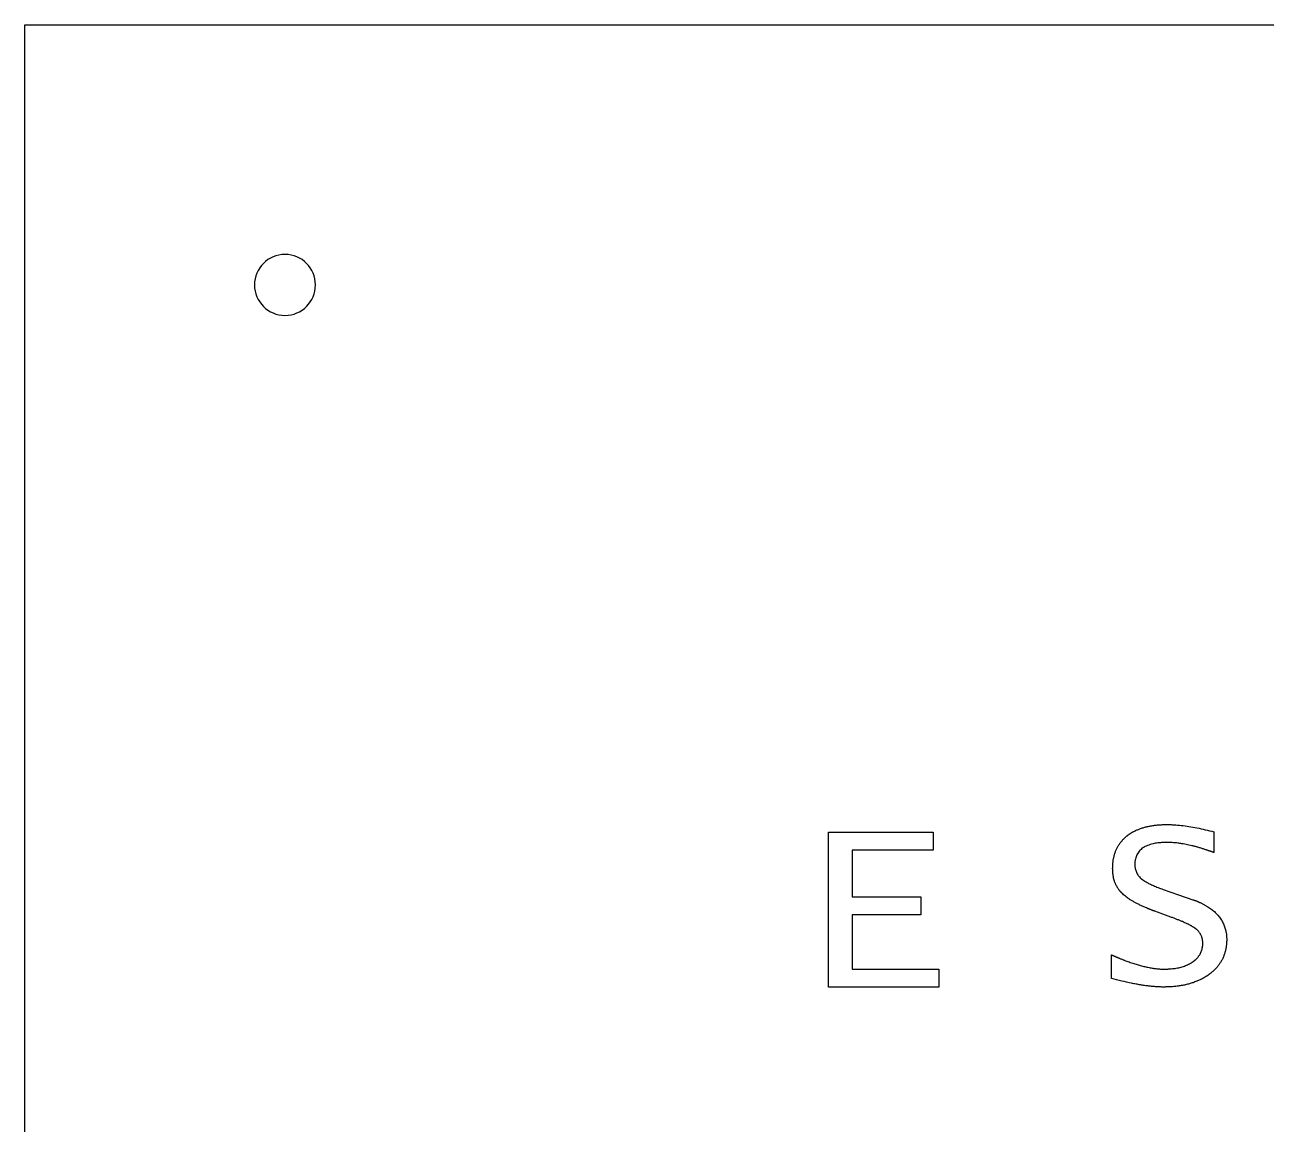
# Model space of a CAD drawing. Header units: millimetres. Extents: x -227 to 223, y -225 to 225.
# Drawn here: x -227.3 to -105.2, y 117.1 to 225.3 of the extents above; entities that cross this region are included whole.
import ezdxf

# ---------------------------------------------------------------- set-up
doc = ezdxf.new("R2010")
doc.units = ezdxf.units.MM
doc.layers.get('0').update_dxf_attribs({"linetype": 'CONTINUOUS'})

msp = doc.modelspace()

# ---------------------------------------------------------------- linework, layer by layer
for p, q in [((-110.33, 145.87), (-110.33, 143.83)), ((-115.3, 140.21), (-113.81, 139.69)), ((-113.81, 139.69), (-112.38, 139.2)), ((-114.56, 137.49), (-116.12, 138.06)), ((-120.39, 131.45), (-120.39, 133.77))]:
    msp.add_line(p, q)
for points in [[(-227.33, 225.31), (222.67, 225.31), (222.67, -224.69), (-227.33, -224.69)], [(-148.25, 130.6), (-148.25, 145.85), (-137.95, 145.85), (-137.95, 144.09), (-145.91, 144.09), (-145.91, 139.47), (-139.16, 139.47), (-139.16, 137.71), (-145.91, 137.71), (-145.91, 132.37), (-137.4, 132.37), (-137.4, 130.6)]]:
    msp.add_lwpolyline(points, close=True)
for points, knots in [([(-201.73, 202.71), (-200.07, 202.71), (-198.73, 201.36), (-198.73, 199.71), (-198.73, 199.71), (-198.73, 198.06), (-200.07, 196.71), (-201.73, 196.71), (-201.73, 196.71), (-203.38, 196.71), (-204.73, 198.06), (-204.73, 199.71), (-204.73, 199.71), (-204.73, 201.36), (-203.38, 202.71), (-201.73, 202.71)], [0, 0, 0, 0, 0.25, 0.25, 0.25, 0.25, 0.5, 0.5, 0.5, 0.5, 0.75, 0.75, 0.75, 0.75, 1, 1, 1, 1]), ([(-118.89, 145.47), (-118.89, 145.47), (-118.89, 145.47), (-118.89, 145.47), (-118.89, 145.47), (-118.89, 145.47), (-118.89, 145.47), (-118.89, 145.47), (-118.89, 145.47), (-118.89, 145.47), (-118.88, 145.47), (-118.88, 145.47), (-118.88, 145.47), (-118.88, 145.47), (-118.87, 145.48), (-118.87, 145.48), (-118.87, 145.48), (-118.86, 145.49), (-118.85, 145.49), (-118.85, 145.5), (-118.84, 145.51), (-118.83, 145.51), (-118.82, 145.52), (-118.8, 145.53), (-118.79, 145.55), (-118.77, 145.56), (-118.74, 145.58), (-118.71, 145.6), (-118.68, 145.62), (-118.65, 145.65), (-118.62, 145.67), (-118.58, 145.69), (-118.52, 145.73), (-118.46, 145.77), (-118.39, 145.81), (-118.32, 145.85), (-118.23, 145.9), (-118.12, 145.96), (-117.98, 146.03), (-117.83, 146.09), (-117.68, 146.15), (-117.53, 146.21), (-117.37, 146.26), (-117.15, 146.33), (-116.87, 146.4), (-116.52, 146.47), (-116.15, 146.53), (-115.77, 146.56), (-115.37, 146.59), (-114.98, 146.6), (-114.61, 146.59), (-114.13, 146.57), (-113.52, 146.52), (-112.76, 146.42), (-111.98, 146.27), (-111.16, 146.09), (-110.61, 145.95), (-110.33, 145.87)], [0, 0, 0, 0, 0.0000146, 0.0000292, 0.0000584, 0.0001169, 0.0001754, 0.0002339, 0.0003508, 0.0004678, 0.0007017, 0.0009357, 0.0011696, 0.0014036, 0.0018716, 0.0023397, 0.0028078, 0.0037443, 0.004681, 0.005618, 0.0065552, 0.0074928, 0.0093687, 0.0112458, 0.0131241, 0.0150037, 0.0187667, 0.0225352, 0.0263094, 0.0300897, 0.0338764, 0.0376698, 0.0452777, 0.0529159, 0.0605868, 0.0682927, 0.076036, 0.0916429, 0.1074258, 0.1234021, 0.1395882, 0.156, 0.1726531, 0.1895618, 0.224199, 0.2600198, 0.2971191, 0.3355822, 0.3754862, 0.4169001, 0.4515391, 0.4869173, 0.559992, 0.6363266, 0.7160906, 0.7994308, 0.8864743, 0.8864743, 0.8864743, 0.8864743]), ([(-119.38, 139.84), (-119.38, 139.84), (-119.38, 139.84), (-119.38, 139.84), (-119.38, 139.84), (-119.38, 139.84), (-119.38, 139.84), (-119.38, 139.84), (-119.38, 139.84), (-119.38, 139.85), (-119.38, 139.85), (-119.38, 139.85), (-119.38, 139.85), (-119.39, 139.85), (-119.39, 139.85), (-119.39, 139.86), (-119.4, 139.86), (-119.4, 139.87), (-119.4, 139.87), (-119.41, 139.88), (-119.42, 139.88), (-119.42, 139.89), (-119.43, 139.9), (-119.44, 139.91), (-119.45, 139.92), (-119.47, 139.94), (-119.49, 139.96), (-119.5, 139.98), (-119.52, 140), (-119.54, 140.02), (-119.56, 140.05), (-119.59, 140.08), (-119.62, 140.12), (-119.65, 140.16), (-119.68, 140.21), (-119.73, 140.26), (-119.77, 140.34), (-119.83, 140.43), (-119.88, 140.52), (-119.93, 140.61), (-119.98, 140.71), (-120.02, 140.81), (-120.07, 140.94), (-120.13, 141.12), (-120.19, 141.33), (-120.23, 141.56), (-120.26, 141.75), (-120.27, 141.91), (-120.28, 142.03), (-120.28, 142.13), (-120.28, 142.21), (-120.29, 142.28), (-120.28, 142.36), (-120.28, 142.47), (-120.28, 142.61), (-120.26, 142.78), (-120.24, 142.99), (-120.2, 143.24), (-120.13, 143.54), (-120.05, 143.83), (-119.94, 144.1), (-119.81, 144.36), (-119.67, 144.61), (-119.5, 144.84), (-119.32, 145.07), (-119.11, 145.27), (-118.97, 145.4), (-118.89, 145.47)], [0, 0, 0, 0, 0.0000209, 0.0000419, 0.0000837, 0.0001256, 0.0001675, 0.0002512, 0.000335, 0.0005025, 0.0006699, 0.0008374, 0.0010048, 0.0013396, 0.0016744, 0.002009, 0.0026782, 0.0033471, 0.0040157, 0.0046841, 0.0053522, 0.0066877, 0.0080222, 0.0093558, 0.0106884, 0.013351, 0.0160103, 0.0186663, 0.0213193, 0.0239695, 0.0266172, 0.0319055, 0.037186, 0.0424603, 0.0477302, 0.0529972, 0.0635292, 0.07407, 0.0846334, 0.0952325, 0.1058807, 0.1165911, 0.1273766, 0.1492201, 0.171512, 0.1943442, 0.2178027, 0.229793, 0.2419692, 0.25434, 0.2606013, 0.2669143, 0.2754444, 0.2838959, 0.3005702, 0.3169524, 0.3330583, 0.3645041, 0.3950534, 0.4248611, 0.4540931, 0.4829253, 0.5115403, 0.5401251, 0.5688665, 0.5979482, 0.6275473, 0.6275473, 0.6275473, 0.6275473]), ([(-110.33, 143.83), (-110.33, 143.83), (-110.33, 143.83), (-110.33, 143.83), (-110.33, 143.83), (-110.34, 143.84), (-110.34, 143.84), (-110.34, 143.84), (-110.34, 143.84), (-110.34, 143.84), (-110.35, 143.84), (-110.35, 143.84), (-110.36, 143.84), (-110.37, 143.85), (-110.37, 143.85), (-110.38, 143.85), (-110.39, 143.86), (-110.4, 143.86), (-110.42, 143.87), (-110.43, 143.87), (-110.45, 143.88), (-110.47, 143.89), (-110.5, 143.9), (-110.53, 143.91), (-110.57, 143.93), (-110.61, 143.94), (-110.65, 143.96), (-110.69, 143.97), (-110.75, 143.99), (-110.81, 144.01), (-110.89, 144.04), (-110.97, 144.07), (-111.05, 144.1), (-111.15, 144.13), (-111.28, 144.17), (-111.43, 144.22), (-111.59, 144.27), (-111.74, 144.32), (-111.94, 144.38), (-112.19, 144.44), (-112.48, 144.52), (-112.77, 144.58), (-113.05, 144.64), (-113.29, 144.68), (-113.56, 144.73), (-113.83, 144.77), (-114.15, 144.8), (-114.41, 144.82), (-114.63, 144.83), (-114.8, 144.83), (-114.91, 144.83), (-115.02, 144.83), (-115.15, 144.83), (-115.36, 144.82), (-115.6, 144.81), (-115.86, 144.78), (-116.08, 144.75), (-116.33, 144.7), (-116.59, 144.63), (-116.85, 144.54), (-117.09, 144.43), (-117.3, 144.3), (-117.49, 144.16), (-117.65, 144), (-117.79, 143.82), (-117.91, 143.63), (-117.99, 143.42), (-118.04, 143.23), (-118.07, 143.08), (-118.09, 142.95), (-118.09, 142.85), (-118.1, 142.76), (-118.1, 142.7), (-118.1, 142.64), (-118.1, 142.57), (-118.09, 142.48), (-118.08, 142.38), (-118.06, 142.25), (-118.02, 142.09), (-117.95, 141.91), (-117.87, 141.74), (-117.77, 141.58), (-117.64, 141.43), (-117.55, 141.34), (-117.5, 141.3)], [0, 0, 0, 0, 0.000034, 0.000067, 0.000135, 0.00027, 0.000405, 0.00054, 0.00081, 0.00108, 0.00162, 0.00216, 0.002699, 0.003239, 0.004317, 0.005395, 0.006472, 0.007548, 0.008623, 0.010772, 0.012919, 0.015062, 0.017203, 0.021477, 0.02574, 0.029992, 0.034233, 0.038464, 0.042684, 0.051091, 0.059456, 0.067778, 0.076058, 0.084296, 0.100645, 0.116827, 0.132844, 0.148697, 0.164387, 0.195286, 0.225555, 0.255206, 0.284255, 0.312717, 0.326733, 0.367947, 0.394753, 0.421045, 0.446845, 0.459567, 0.472175, 0.482024, 0.491719, 0.510652, 0.546724, 0.563889, 0.588583, 0.612061, 0.641576, 0.669209, 0.695169, 0.719706, 0.743119, 0.765749, 0.787974, 0.81019, 0.832798, 0.856174, 0.868264, 0.880671, 0.893431, 0.899954, 0.906578, 0.911982, 0.91732, 0.927808, 0.938066, 0.948119, 0.967709, 0.986811, 1.005667, 1.02453, 1.043647, 1.063256, 1.063256, 1.063256, 1.063256]), ([(-117.5, 141.3), (-117.5, 141.3), (-117.5, 141.3), (-117.5, 141.3), (-117.5, 141.3), (-117.5, 141.3), (-117.5, 141.3), (-117.5, 141.29), (-117.5, 141.29), (-117.49, 141.29), (-117.49, 141.29), (-117.49, 141.28), (-117.48, 141.28), (-117.48, 141.28), (-117.47, 141.27), (-117.46, 141.26), (-117.45, 141.25), (-117.44, 141.24), (-117.42, 141.23), (-117.41, 141.22), (-117.39, 141.21), (-117.37, 141.19), (-117.34, 141.17), (-117.31, 141.14), (-117.27, 141.11), (-117.21, 141.08), (-117.14, 141.03), (-117.07, 140.99), (-116.99, 140.94), (-116.92, 140.9), (-116.8, 140.84), (-116.65, 140.76), (-116.46, 140.67), (-116.26, 140.58), (-116.04, 140.49), (-115.81, 140.39), (-115.56, 140.3), (-115.39, 140.24), (-115.3, 140.21)], [0, 0, 0, 0, 0.0000516, 0.0001033, 0.0002066, 0.00031, 0.0004135, 0.0006206, 0.000828, 0.0012436, 0.0016603, 0.002078, 0.0024969, 0.0033378, 0.004183, 0.0050325, 0.0067446, 0.0084742, 0.0102214, 0.0119863, 0.013769, 0.017388, 0.0210792, 0.0248433, 0.0286808, 0.0365785, 0.0447767, 0.0532793, 0.0620896, 0.0712106, 0.0806451, 0.1004634, 0.1215617, 0.1439535, 0.1676499, 0.1926597, 0.2189905, 0.2466485, 0.2466485, 0.2466485, 0.2466485]), ([(-116.12, 138.06), (-116.12, 138.06), (-116.12, 138.06), (-116.12, 138.06), (-116.13, 138.06), (-116.13, 138.06), (-116.13, 138.06), (-116.14, 138.06), (-116.14, 138.06), (-116.15, 138.07), (-116.16, 138.07), (-116.17, 138.08), (-116.18, 138.08), (-116.2, 138.09), (-116.22, 138.09), (-116.24, 138.1), (-116.28, 138.11), (-116.32, 138.13), (-116.36, 138.15), (-116.41, 138.17), (-116.46, 138.18), (-116.52, 138.21), (-116.59, 138.24), (-116.69, 138.28), (-116.78, 138.31), (-116.89, 138.36), (-117.04, 138.42), (-117.2, 138.49), (-117.37, 138.57), (-117.57, 138.66), (-117.82, 138.79), (-118.1, 138.93), (-118.36, 139.08), (-118.61, 139.23), (-118.83, 139.38), (-119.03, 139.53), (-119.21, 139.68), (-119.32, 139.79), (-119.38, 139.84)], [0, 0, 0, 0, 0.0000813, 0.0001627, 0.0003253, 0.0006506, 0.0009757, 0.0013008, 0.0019505, 0.0025998, 0.0038969, 0.0051923, 0.0064859, 0.0077777, 0.0103558, 0.0129267, 0.0154903, 0.020596, 0.0256729, 0.0307211, 0.0357404, 0.0407311, 0.0506264, 0.0604072, 0.0700739, 0.0796267, 0.0983918, 0.1167054, 0.13457, 0.1519887, 0.1855007, 0.2172704, 0.247331, 0.2757216, 0.3024881, 0.3276849, 0.3513773, 0.3736431, 0.3736431, 0.3736431, 0.3736431]), ([(-112.38, 139.2), (-112.38, 139.2), (-112.38, 139.2), (-112.38, 139.2), (-112.38, 139.2), (-112.38, 139.2), (-112.38, 139.2), (-112.38, 139.2), (-112.38, 139.2), (-112.38, 139.2), (-112.38, 139.19), (-112.37, 139.19), (-112.37, 139.19), (-112.37, 139.19), (-112.36, 139.19), (-112.36, 139.19), (-112.35, 139.19), (-112.35, 139.19), (-112.34, 139.18), (-112.33, 139.18), (-112.32, 139.18), (-112.31, 139.17), (-112.3, 139.17), (-112.28, 139.16), (-112.26, 139.15), (-112.24, 139.15), (-112.21, 139.14), (-112.18, 139.12), (-112.14, 139.11), (-112.11, 139.1), (-112.08, 139.08), (-112.03, 139.07), (-111.98, 139.05), (-111.92, 139.02), (-111.85, 138.99), (-111.79, 138.97), (-111.71, 138.93), (-111.61, 138.88), (-111.49, 138.82), (-111.37, 138.77), (-111.26, 138.71), (-111.14, 138.64), (-111.04, 138.58), (-110.9, 138.49), (-110.73, 138.38), (-110.54, 138.25), (-110.36, 138.1), (-110.19, 137.95), (-110.04, 137.79), (-109.89, 137.63), (-109.76, 137.47), (-109.64, 137.29), (-109.53, 137.11), (-109.43, 136.93), (-109.34, 136.74), (-109.27, 136.54), (-109.21, 136.34), (-109.15, 136.14), (-109.11, 135.92), (-109.08, 135.7), (-109.07, 135.52), (-109.06, 135.37), (-109.06, 135.26), (-109.06, 135.17), (-109.07, 135.05), (-109.07, 134.91), (-109.09, 134.74), (-109.12, 134.52), (-109.16, 134.25), (-109.25, 133.94), (-109.35, 133.64), (-109.48, 133.35), (-109.64, 133.07), (-109.78, 132.85), (-109.91, 132.68), (-110.05, 132.51), (-110.24, 132.31), (-110.49, 132.08), (-110.66, 131.94), (-110.76, 131.87)], [0, 0, 0, 0, 0.0000142, 0.0000285, 0.0000571, 0.0001143, 0.0001715, 0.0002287, 0.0003431, 0.0004574, 0.0006861, 0.0009147, 0.0011432, 0.0013717, 0.0018285, 0.0022851, 0.0027415, 0.0036536, 0.0045648, 0.0054752, 0.0063847, 0.0072933, 0.0091079, 0.010919, 0.0127267, 0.0145308, 0.0181289, 0.0217131, 0.0252837, 0.0288406, 0.032384, 0.0359138, 0.0429331, 0.049899, 0.0568121, 0.0636729, 0.0704819, 0.0839467, 0.0972111, 0.1102798, 0.1231579, 0.1358505, 0.148363, 0.1607011, 0.1848764, 0.208428, 0.2314104, 0.253882, 0.2759055, 0.2975474, 0.3188778, 0.33997, 0.3608998, 0.3817449, 0.4025837, 0.423495, 0.4445566, 0.4658449, 0.4874336, 0.5093938, 0.5317928, 0.5431777, 0.5546959, 0.563483, 0.5721986, 0.5894251, 0.6063969, 0.623136, 0.6560026, 0.6882241, 0.7200056, 0.7515609, 0.7831086, 0.8148672, 0.8308961, 0.8470575, 0.8798726, 0.9135134, 0.9481603, 0.9481603, 0.9481603, 0.9481603]), ([(-112.03, 136.28), (-112.03, 136.28), (-112.03, 136.28), (-112.03, 136.28), (-112.03, 136.28), (-112.03, 136.28), (-112.03, 136.28), (-112.03, 136.28), (-112.04, 136.28), (-112.04, 136.28), (-112.04, 136.29), (-112.05, 136.29), (-112.05, 136.29), (-112.06, 136.3), (-112.06, 136.3), (-112.07, 136.31), (-112.08, 136.32), (-112.1, 136.33), (-112.11, 136.34), (-112.13, 136.35), (-112.15, 136.37), (-112.17, 136.38), (-112.2, 136.41), (-112.24, 136.43), (-112.28, 136.46), (-112.34, 136.5), (-112.42, 136.54), (-112.5, 136.59), (-112.58, 136.64), (-112.67, 136.69), (-112.8, 136.75), (-112.97, 136.84), (-113.19, 136.94), (-113.43, 137.04), (-113.69, 137.15), (-113.96, 137.26), (-114.25, 137.38), (-114.45, 137.45), (-114.56, 137.49)], [0, 0, 0, 0, 0.000052, 0.0001041, 0.0002083, 0.0003127, 0.0004171, 0.0006262, 0.0008357, 0.0012558, 0.0016774, 0.0021005, 0.0025252, 0.003379, 0.0042389, 0.005105, 0.0068554, 0.0086303, 0.01043, 0.0122545, 0.0141039, 0.0178779, 0.0217527, 0.0257292, 0.0298079, 0.0382747, 0.0471578, 0.0564612, 0.0661886, 0.0763432, 0.0869278, 0.1093964, 0.133613, 0.1595924, 0.1873472, 0.2168885, 0.2482258, 0.281368, 0.281368, 0.281368, 0.281368]), ([(-112.45, 133.05), (-112.45, 133.05), (-112.45, 133.05), (-112.45, 133.05), (-112.45, 133.05), (-112.45, 133.05), (-112.45, 133.05), (-112.45, 133.05), (-112.45, 133.05), (-112.45, 133.05), (-112.45, 133.05), (-112.44, 133.05), (-112.44, 133.05), (-112.44, 133.05), (-112.44, 133.06), (-112.43, 133.06), (-112.43, 133.06), (-112.42, 133.06), (-112.42, 133.07), (-112.41, 133.07), (-112.41, 133.08), (-112.4, 133.08), (-112.39, 133.09), (-112.38, 133.1), (-112.36, 133.11), (-112.35, 133.12), (-112.33, 133.13), (-112.31, 133.15), (-112.29, 133.16), (-112.27, 133.18), (-112.24, 133.2), (-112.21, 133.23), (-112.17, 133.26), (-112.14, 133.29), (-112.1, 133.32), (-112.05, 133.36), (-112, 133.42), (-111.94, 133.49), (-111.88, 133.56), (-111.82, 133.63), (-111.75, 133.72), (-111.67, 133.85), (-111.59, 134), (-111.53, 134.17), (-111.48, 134.34), (-111.44, 134.51), (-111.42, 134.7), (-111.41, 134.87), (-111.42, 135.03), (-111.43, 135.17), (-111.45, 135.3), (-111.48, 135.43), (-111.52, 135.55), (-111.57, 135.67), (-111.62, 135.79), (-111.69, 135.89), (-111.76, 136), (-111.84, 136.1), (-111.93, 136.19), (-112, 136.25), (-112.03, 136.28)], [0, 0, 0, 0, 0.0000202, 0.0000404, 0.0000808, 0.0001213, 0.0001617, 0.0002425, 0.0003234, 0.000485, 0.0006466, 0.0008081, 0.0009695, 0.0012923, 0.0016149, 0.0019372, 0.0025813, 0.0032246, 0.003867, 0.0045087, 0.0051495, 0.0064287, 0.0077048, 0.0089776, 0.0102473, 0.0127771, 0.0152946, 0.0177999, 0.0202931, 0.0227744, 0.0252441, 0.0301492, 0.03501, 0.0398281, 0.0446053, 0.0493433, 0.0587081, 0.0679377, 0.0770474, 0.0860533, 0.094972, 0.1126123, 0.1301139, 0.1476225, 0.1652837, 0.1832403, 0.2016281, 0.2205745, 0.23494, 0.2488641, 0.2624009, 0.2756097, 0.2885552, 0.3013066, 0.3139368, 0.3265217, 0.3391384, 0.3518642, 0.3647751, 0.3779443, 0.3779443, 0.3779443, 0.3779443]), ([(-120.39, 133.77), (-120.39, 133.77), (-120.39, 133.77), (-120.39, 133.77), (-120.39, 133.77), (-120.39, 133.77), (-120.38, 133.77), (-120.38, 133.77), (-120.38, 133.76), (-120.37, 133.76), (-120.37, 133.76), (-120.36, 133.75), (-120.35, 133.75), (-120.34, 133.75), (-120.33, 133.74), (-120.31, 133.73), (-120.29, 133.73), (-120.28, 133.72), (-120.26, 133.71), (-120.23, 133.7), (-120.2, 133.68), (-120.16, 133.67), (-120.12, 133.65), (-120.07, 133.63), (-120.01, 133.6), (-119.94, 133.57), (-119.88, 133.54), (-119.82, 133.52), (-119.73, 133.48), (-119.63, 133.44), (-119.5, 133.39), (-119.38, 133.34), (-119.26, 133.29), (-119.1, 133.23), (-118.9, 133.15), (-118.67, 133.07), (-118.43, 132.99), (-118.2, 132.91), (-117.91, 132.82), (-117.55, 132.72), (-117.12, 132.61), (-116.71, 132.52), (-116.38, 132.46), (-116.12, 132.43), (-115.94, 132.4), (-115.75, 132.39), (-115.57, 132.37), (-115.42, 132.37), (-115.31, 132.37), (-115.23, 132.37), (-115.15, 132.37), (-115.06, 132.37), (-114.94, 132.37), (-114.8, 132.38), (-114.62, 132.39), (-114.4, 132.41), (-114.14, 132.44), (-113.9, 132.48), (-113.59, 132.55), (-113.22, 132.66), (-112.88, 132.8), (-112.63, 132.94), (-112.51, 133.01), (-112.45, 133.05)], [0, 0, 0, 0, 0.0000556, 0.0001112, 0.0002225, 0.000445, 0.0006674, 0.0008898, 0.0013346, 0.0017792, 0.0026681, 0.0035564, 0.0044442, 0.0053314, 0.0071044, 0.0088753, 0.0106441, 0.0124108, 0.0141754, 0.0176983, 0.0212129, 0.0247192, 0.0282171, 0.0351878, 0.0421253, 0.0490295, 0.0559005, 0.0627384, 0.0695431, 0.0830535, 0.0964322, 0.1096796, 0.1227961, 0.1357823, 0.1613654, 0.1864332, 0.2109899, 0.2350402, 0.2585891, 0.3042022, 0.3478768, 0.3896654, 0.4296281, 0.448947, 0.467836, 0.4863051, 0.5043651, 0.5220278, 0.5307142, 0.5393059, 0.5465266, 0.5536856, 0.5678202, 0.5817142, 0.5953725, 0.6220006, 0.6477485, 0.6726631, 0.6967959, 0.742931, 0.7866777, 0.8078473, 0.8286483, 0.8286483, 0.8286483, 0.8286483]), ([(-110.76, 131.87), (-110.76, 131.87), (-110.76, 131.87), (-110.76, 131.87), (-110.76, 131.87), (-110.76, 131.87), (-110.76, 131.87), (-110.76, 131.87), (-110.76, 131.87), (-110.76, 131.87), (-110.76, 131.87), (-110.76, 131.86), (-110.77, 131.86), (-110.77, 131.86), (-110.77, 131.86), (-110.78, 131.85), (-110.78, 131.85), (-110.79, 131.84), (-110.8, 131.84), (-110.81, 131.83), (-110.82, 131.82), (-110.83, 131.82), (-110.84, 131.81), (-110.86, 131.79), (-110.88, 131.78), (-110.9, 131.76), (-110.94, 131.74), (-110.97, 131.72), (-111.01, 131.69), (-111.05, 131.67), (-111.08, 131.64), (-111.13, 131.61), (-111.2, 131.57), (-111.27, 131.53), (-111.35, 131.48), (-111.43, 131.44), (-111.51, 131.4), (-111.59, 131.36), (-111.7, 131.3), (-111.84, 131.24), (-112.01, 131.17), (-112.19, 131.1), (-112.37, 131.03), (-112.55, 130.97), (-112.8, 130.9), (-113.13, 130.82), (-113.53, 130.74), (-113.95, 130.68), (-114.31, 130.64), (-114.6, 130.62), (-114.83, 130.61), (-115.02, 130.61), (-115.17, 130.6), (-115.28, 130.6), (-115.37, 130.6), (-115.49, 130.61), (-115.63, 130.61), (-115.8, 130.62), (-116.04, 130.63), (-116.36, 130.66), (-116.74, 130.7), (-117.14, 130.75), (-117.56, 130.81), (-117.99, 130.89), (-118.6, 131.01), (-119.41, 131.19), (-120.06, 131.36), (-120.39, 131.45)], [0, 0, 0, 0, 0.0000172, 0.0000344, 0.0000689, 0.0001378, 0.0002068, 0.0002757, 0.0004136, 0.0005515, 0.0008273, 0.0011031, 0.0013789, 0.0016547, 0.0022064, 0.0027582, 0.00331, 0.0044137, 0.0055177, 0.0066219, 0.0077264, 0.0088311, 0.0110412, 0.0132523, 0.0154645, 0.0176777, 0.0221077, 0.0265424, 0.0309823, 0.0354276, 0.0398786, 0.0443356, 0.0532689, 0.0622299, 0.0712209, 0.0802445, 0.0893028, 0.0983982, 0.1075329, 0.1259289, 0.1445089, 0.1632901, 0.1822892, 0.2015221, 0.2210045, 0.2607734, 0.3017124, 0.3439251, 0.3875066, 0.4098392, 0.4325458, 0.4556359, 0.4673278, 0.4791191, 0.4873843, 0.4957506, 0.5127886, 0.5302377, 0.5481024, 0.5850934, 0.6237919, 0.6642236, 0.7064114, 0.7503752, 0.7961329, 0.8930888, 0.9973922, 0.9973922, 0.9973922, 0.9973922])]:
    msp.add_open_spline(points, degree=3, knots=knots)

doc.saveas('drawing.dxf')
